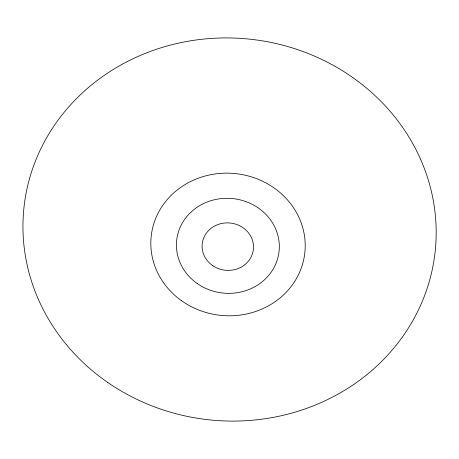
<?xml version="1.0" encoding="UTF-8"?>
<svg xmlns="http://www.w3.org/2000/svg" width="459" height="459" viewBox="0 0 459 459"><rect width="100%" height="100%" fill="white"/><g stroke="black" fill="none" stroke-linecap="round" stroke-linejoin="round"><path stroke-width="0.69" d="M181.672 300.806A77.261 71.265 5.9 0 0 304.656 254.2A77.261 71.265 5.9 0 0 197.714 178.413A77.261 71.265 5.9 0 0 181.672 300.806M212.827 265.715A25.738 23.73 5.9 0 0 253.391 249.335A25.738 23.73 5.9 0 0 217.159 224.847A25.738 23.73 5.9 0 0 212.827 265.715M197.462 283.685A51.488 47.478 5.9 0 0 279.02 251.767A51.488 47.478 5.9 0 0 207.141 202.017A51.488 47.478 5.9 0 0 197.462 283.685M107.831 382.508A206.768 191.414 5.9 0 0 435.006 252.869A206.768 191.414 5.9 0 0 145.847 53.152A206.768 191.414 5.9 0 0 107.831 382.508"/></g></svg>
